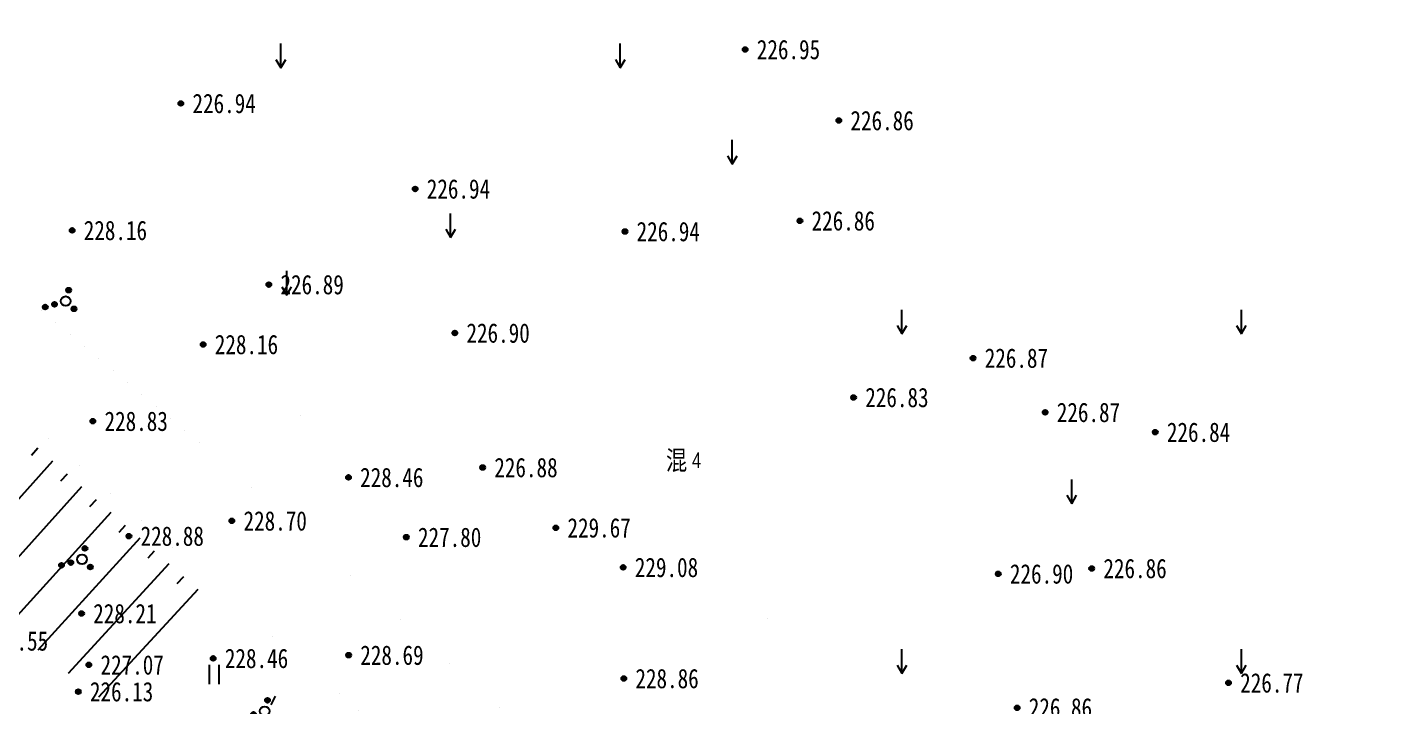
# Model space of a CAD drawing. Header units: millimetres. Extents: x -725 to 2274960, y -506 to 2980382.
# Drawn here: x 560500.7 to 560571.5, y 2885548.9 to 2885583.8 of the extents above; entities that cross this region are included whole.
import ezdxf
from ezdxf.enums import TextEntityAlignment as Align

# ---------------------------------------------------------------- set-up
doc = ezdxf.new("R2010")
doc.units = ezdxf.units.MM
doc.header["$LTSCALE"] = 1000
doc.linetypes.add('X3', pattern=[5, 4, -1])
doc.linetypes.add('X4', pattern=[1.6, 0, -1.6])
for name, color, linetype in [('assist', 8, 'Continuous'), ('DLSS', 8, 'Continuous'), ('DMTZ', 8, 'Continuous'), ('GCD', 8, 'Continuous'), ('JMD', 8, 'Continuous'), ('YHJ_剖面_梁板', 4, 'Continuous'), ('ZBTZ', 8, 'Continuous')]:
    doc.layers.add(name, color=color, linetype=linetype)
doc.styles.add('等线体', font='simhei.ttf')
doc.styles.add('细等线体', font='', dxfattribs={"width": 0.8})
doc.styles.get('细等线体').set_extended_font_data('FZXiDengXian-Z06S')
doc.linetypes.add('10421', pattern='A,2,[150,AAA.SHX,S=0.5,R=0,X=0,Y=0.5],1e-11', length=2)
doc.linetypes.add('1161', pattern='A,0,[149,AAA.SHX,S=0.15,R=0,X=0,Y=0],-1.6', length=1.6)

# ---------------------------------------------------------------- blocks, each defined once
blk = doc.blocks.new('gc120')
for p, q in [((0, 0), (0, 2.5)), ((-0.5, 0.87), (0, 0)), ((0, 0), (0.5, 0.87))]:
    blk.add_line(p, q)
blk = doc.blocks.new('*U36')
at = {"linetype": 'Continuous'}
for points in [[(-0.25, 2.2), (-0.24, 2.12), (-0.24, 2.28)], [(-0.24, 2.28), (-0.2, 2.05), (-0.2, 2.35)], [(-0.2, 2.05), (-0.24, 2.28), (-0.24, 2.12)], [(-0.2, 2.35), (-0.15, 2), (-0.15, 2.4)], [(-0.15, 2), (-0.2, 2.35), (-0.2, 2.05)], [(-0.15, 2.4), (-0.08, 1.96), (-0.08, 2.44)], [(-0.08, 1.96), (-0.15, 2.4), (-0.15, 2)], [(-0.08, 2.44), (0, 1.95), (0, 2.45)], [(0, 1.95), (-0.08, 2.44), (-0.08, 1.96)], [(0, 2.45), (0.08, 1.96), (0.08, 2.44)], [(0.08, 1.96), (0, 2.45), (0, 1.95)], [(0.08, 2.44), (0.15, 2), (0.15, 2.4)], [(0.15, 2), (0.08, 2.44), (0.08, 1.96)], [(0.15, 2.4), (0.2, 2.05), (0.2, 2.35)], [(0.2, 2.05), (0.15, 2.4), (0.15, 2)], [(0.2, 2.35), (0.24, 2.12), (0.24, 2.28)], [(0.24, 2.12), (0.2, 2.35), (0.2, 2.05)], [(0.25, 2.2), (0.24, 2.28), (0.24, 2.12)]]:
    blk.add_solid(points, dxfattribs=at)
blk = doc.blocks.new('*U35')
at = {"linetype": 'Continuous'}
for points in [[(-0.15, 1.4), (-0.08, 0.96), (-0.08, 1.44)], [(-0.08, 1.44), (0, 0.95), (0, 1.45)], [(0, 0.95), (-0.08, 1.44), (-0.08, 0.96)], [(0, 1.45), (0.08, 0.96), (0.08, 1.44)], [(0.08, 0.96), (0, 1.45), (0, 0.95)], [(0.08, 1.44), (0.15, 1), (0.15, 1.4)], [(0.15, 1), (0.08, 1.44), (0.08, 0.96)], [(-0.25, 1.2), (-0.24, 1.12), (-0.24, 1.28)], [(-0.24, 1.28), (-0.2, 1.05), (-0.2, 1.35)], [(-0.2, 1.05), (-0.24, 1.28), (-0.24, 1.12)], [(-0.2, 1.35), (-0.15, 1), (-0.15, 1.4)], [(-0.15, 1), (-0.2, 1.35), (-0.2, 1.05)], [(-0.08, 0.96), (-0.15, 1.4), (-0.15, 1)], [(0.15, 1.4), (0.2, 1.05), (0.2, 1.35)], [(0.2, 1.05), (0.15, 1.4), (0.15, 1)], [(0.2, 1.35), (0.24, 1.12), (0.24, 1.28)], [(0.24, 1.12), (0.2, 1.35), (0.2, 1.05)], [(0.25, 1.2), (0.24, 1.28), (0.24, 1.12)]]:
    blk.add_solid(points, dxfattribs=at)
blk = doc.blocks.new('*U34')
at = {"linetype": 'Continuous'}
for points in [[(-1.25, -0.6), (-1.24, -0.68), (-1.24, -0.52)], [(-1.24, -0.52), (-1.2, -0.75), (-1.2, -0.45)], [(-1.2, -0.75), (-1.24, -0.52), (-1.24, -0.68)], [(-1.2, -0.45), (-1.15, -0.8), (-1.15, -0.4)], [(-1.15, -0.8), (-1.2, -0.45), (-1.2, -0.75)], [(-1.15, -0.4), (-1.08, -0.84), (-1.08, -0.36)], [(-1.08, -0.84), (-1.15, -0.4), (-1.15, -0.8)], [(-1.08, -0.36), (-1, -0.85), (-1, -0.35)], [(-1, -0.85), (-1.08, -0.36), (-1.08, -0.84)], [(-1, -0.35), (-0.92, -0.84), (-0.92, -0.36)], [(-0.92, -0.84), (-1, -0.35), (-1, -0.85)], [(-0.92, -0.36), (-0.85, -0.8), (-0.85, -0.4)], [(-0.85, -0.8), (-0.92, -0.36), (-0.92, -0.84)], [(-0.85, -0.4), (-0.8, -0.75), (-0.8, -0.45)], [(-0.8, -0.75), (-0.85, -0.4), (-0.85, -0.8)], [(-0.8, -0.45), (-0.76, -0.68), (-0.76, -0.52)], [(-0.76, -0.68), (-0.8, -0.45), (-0.8, -0.75)], [(-0.75, -0.6), (-0.76, -0.52), (-0.76, -0.68)]]:
    blk.add_solid(points, dxfattribs=at)
blk = doc.blocks.new('*U33')
at = {"linetype": 'Continuous'}
for points in [[(0.75, -0.6), (0.76, -0.68), (0.76, -0.52)], [(0.76, -0.52), (0.8, -0.75), (0.8, -0.45)], [(0.8, -0.75), (0.76, -0.52), (0.76, -0.68)], [(0.8, -0.45), (0.85, -0.8), (0.85, -0.4)], [(0.85, -0.8), (0.8, -0.45), (0.8, -0.75)], [(0.85, -0.4), (0.92, -0.84), (0.92, -0.36)], [(0.92, -0.84), (0.85, -0.4), (0.85, -0.8)], [(0.92, -0.36), (1, -0.85), (1, -0.35)], [(1, -0.85), (0.92, -0.36), (0.92, -0.84)], [(1, -0.35), (1.08, -0.84), (1.08, -0.36)], [(1.08, -0.84), (1, -0.35), (1, -0.85)], [(1.08, -0.36), (1.15, -0.8), (1.15, -0.4)], [(1.15, -0.8), (1.08, -0.36), (1.08, -0.84)], [(1.15, -0.4), (1.2, -0.75), (1.2, -0.45)], [(1.2, -0.75), (1.15, -0.4), (1.15, -0.8)], [(1.2, -0.45), (1.24, -0.68), (1.24, -0.52)], [(1.24, -0.68), (1.2, -0.45), (1.2, -0.75)], [(1.25, -0.6), (1.24, -0.52), (1.24, -0.68)]]:
    blk.add_solid(points, dxfattribs=at)
blk = doc.blocks.new('gc160')
for centre, radius in [((0, 2.2), 0.25), ((0, 1.2), 0.25), ((0, 0), 0.5), ((-1, -0.6), 0.25), ((1, -0.6), 0.25)]:
    blk.add_circle(centre, radius)
at = {"linetype": 'Continuous'}
for name in ['*U36', '*U35', '*U34', '*U33']:
    blk.add_blockref(name, (0, 0), dxfattribs=at)
blk = doc.blocks.new('gc121')
for p, q in [((-0.5, 0), (-0.5, 2)), ((0.5, 0), (0.5, 2))]:
    blk.add_line(p, q)
blk = doc.blocks.new('gc200')
h = blk.add_hatch(color=256)
edge = h.paths.add_edge_path()
edge.add_arc((0, 0), 0.25, 0, 360)
blk.add_circle((0, 0), 0.25)

msp = doc.modelspace()

# ---------------------------------------------------------------- linework, layer by layer
at = {"layer": 'assist', "linetype": 'Continuous', "const_width": 0.00000222, "flags": 128}
for points in [[(560422.729, 2885618.7947), (560436.8254, 2885609.6889), (560458.8227, 2885595.594), (560477.608, 2885581.7345), (560486.6463, 2885574.9887), (560501.4833, 2885561.9574), (560509.7471, 2885554.6603), (560504.4053, 2885549.308), (560498.293, 2885554.0558), (560480.9079, 2885571.1457), (560459.6912, 2885584.8182), (560437.6658, 2885597.8396), (560419.2278, 2885613.3274)], [(560422.729, 2885618.7947), (560436.8254, 2885609.6889), (560458.8227, 2885595.594), (560477.608, 2885581.7345), (560486.6463, 2885574.9887), (560501.4833, 2885561.9574), (560509.7471, 2885554.6603), (560504.4053, 2885549.308), (560498.293, 2885554.0558), (560480.9079, 2885571.1457), (560459.6912, 2885584.8182), (560437.6658, 2885597.8396), (560419.2278, 2885613.3274)], [(560512.7141, 2885549.993), (560534.0751, 2885533.181), (560553.0125, 2885519.2965), (560560.5104, 2885514.4734), (560554.7196, 2885509.0282), (560546.7458, 2885516.4004), (560540.3948, 2885521.9596), (560533.5799, 2885527.0446), (560524.8251, 2885534.1076), (560516.5108, 2885540.654), (560510.8433, 2885546.1469)], [(560512.7141, 2885549.993), (560534.0751, 2885533.181), (560553.0125, 2885519.2965), (560560.5104, 2885514.4734), (560554.7196, 2885509.0282), (560546.7458, 2885516.4004), (560540.3948, 2885521.9596), (560533.5799, 2885527.0446), (560524.8251, 2885534.1076), (560516.5108, 2885540.654), (560510.8433, 2885546.1469)]]:
    msp.add_lwpolyline(points, close=True, dxfattribs=at)
at = {"layer": 'DLSS', "linetype": 'X3', "const_width": 0.0001, "flags": 128}
for points, elevation in [([(560602.7051, 2885498.5574), (560587.9401, 2885503.5184), (560577.2169, 2885507.2568), (560567.1558, 2885512.0239), (560553.8781, 2885519.2211), (560538.0305, 2885531.2246), (560524.6792, 2885542.6793), (560513.0957, 2885552.6893), (560495.4796, 2885568.2188), (560484.0251, 2885577.9468), (560458.6705, 2885596.5553), (560431.8988, 2885614.212), (560412.7416, 2885627.4434), (560396.9685, 2885635.5986), (560390.6671, 2885639.1491)], 222.1495), ([(560412.158, 2885633.289), (560418.9093, 2885629.2711), (560425.987, 2885624.5234), (560438.1994, 2885616.0126), (560446.8462, 2885610.0254), (560461.2674, 2885600.435), (560468.4164, 2885595.6736), (560482.6738, 2885585.0549), (560495.5396, 2885574.2139), (560510.3611, 2885561.808), (560525.307, 2885548.57), (560534.2104, 2885540.6416), (560541.3275, 2885534.5549), (560549.242, 2885528.2381), (560556.1877, 2885523.4429), (560565.2041, 2885518.4674), (560574.7122, 2885513.6644), (560583.2466, 2885510.3415), (560592.3922, 2885506.7754), (560600.8898, 2885504.2336), (560604.4755, 2885502.9819)], 222.9981)]:
    msp.add_lwpolyline(points, dxfattribs=dict(at, elevation=elevation))
at = {"layer": 'DLSS', "color": 4, "const_width": 0.0001, "flags": 128}
for points, elevation in [([(560602.7051, 2885498.5574), (560587.9401, 2885503.5184), (560577.2169, 2885507.2568), (560567.1558, 2885512.0239), (560553.8781, 2885519.2211), (560538.0305, 2885531.2246), (560524.6792, 2885542.6793), (560513.0957, 2885552.6893), (560495.4796, 2885568.2188), (560484.0251, 2885577.9468), (560458.6705, 2885596.5553), (560431.8988, 2885614.212), (560412.7416, 2885627.4434), (560396.9685, 2885635.5986), (560390.6671, 2885639.1491)], 222.1495), ([(560412.158, 2885633.289), (560418.9093, 2885629.2711), (560425.987, 2885624.5234), (560438.1994, 2885616.0126), (560446.8462, 2885610.0254), (560461.2674, 2885600.435), (560468.4164, 2885595.6736), (560482.6738, 2885585.0549), (560495.5396, 2885574.2139), (560510.3611, 2885561.808), (560525.307, 2885548.57), (560534.2104, 2885540.6416), (560541.3275, 2885534.5549), (560549.242, 2885528.2381), (560556.1877, 2885523.4429), (560565.2041, 2885518.4674), (560574.7122, 2885513.6644), (560583.2466, 2885510.3415), (560592.3922, 2885506.7754), (560600.8898, 2885504.2336), (560604.4755, 2885502.9819)], 222.9981)]:
    msp.add_lwpolyline(points, dxfattribs=dict(at, elevation=elevation))
at = {"layer": 'DMTZ', "linetype": 'Continuous'}
for p, q in [((560501.275, 2885562.1404, 222.9543), (560500.9418, 2885561.7676, 222.9543)), ((560501.275, 2885562.1404, 222.9543), (560500.9418, 2885561.7676, 222.9543)), ((560502.0251, 2885561.4791, 222.9543), (560496.7411, 2885555.5814, 222.9543)), ((560502.0251, 2885561.4791, 222.9543), (560496.7411, 2885555.5814, 222.9543)), ((560502.7747, 2885560.8171, 222.9543), (560502.4405, 2885560.4452, 222.9543)), ((560502.7747, 2885560.8171, 222.9543), (560502.4405, 2885560.4452, 222.9543)), ((560503.5242, 2885560.1552, 222.9543), (560498.1544, 2885554.1921, 222.9543)), ((560503.5242, 2885560.1552, 222.9543), (560498.1544, 2885554.1921, 222.9543)), ((560504.2738, 2885559.4933, 222.9543), (560503.9387, 2885559.1223, 222.9543)), ((560504.2738, 2885559.4933, 222.9543), (560503.9387, 2885559.1223, 222.9543)), ((560505.0234, 2885558.8314, 222.9543), (560499.7046, 2885552.9593, 222.9543)), ((560505.0234, 2885558.8314, 222.9543), (560499.7046, 2885552.9593, 222.9543)), ((560505.773, 2885558.1695, 222.9543), (560505.4368, 2885557.7994, 222.9543)), ((560505.773, 2885558.1695, 222.9543), (560505.4368, 2885557.7994, 222.9543)), ((560506.5226, 2885557.5076, 222.9543), (560501.2698, 2885551.7436, 222.9543)), ((560506.5226, 2885557.5076, 222.9543), (560501.2698, 2885551.7436, 222.9543)), ((560507.2722, 2885556.8457, 222.9543), (560506.9348, 2885556.4767, 222.9543)), ((560507.2722, 2885556.8457, 222.9543), (560506.9348, 2885556.4767, 222.9543)), ((560508.0218, 2885556.1838, 222.9543), (560502.8349, 2885550.5278, 222.9543)), ((560508.0218, 2885556.1838, 222.9543), (560502.8349, 2885550.5278, 222.9543)), ((560508.7713, 2885555.5219, 222.9543), (560508.4328, 2885555.1539, 222.9543)), ((560508.7713, 2885555.5219, 222.9543), (560508.4328, 2885555.1539, 222.9543)), ((560509.5209, 2885554.86, 222.9543), (560504.4, 2885549.3121, 222.9543)), ((560509.5209, 2885554.86, 222.9543), (560504.4, 2885549.3121, 222.9543)), ((560513.4999, 2885549.3745, 222.2684), (560513.2753, 2885548.9279, 222.2684)), ((560513.4999, 2885549.3745, 222.2684), (560513.2753, 2885548.9279, 222.2684))]:
    msp.add_line(p, q, dxfattribs=at)
at = {"layer": 'DMTZ', "linetype": 'Continuous', "const_width": 0.00000222}
for points, elevation in [([(560422.729, 2885618.7947), (560436.8254, 2885609.6889), (560458.8227, 2885595.594), (560477.608, 2885581.7345), (560486.6463, 2885574.9887), (560501.4833, 2885561.9574), (560509.7471, 2885554.6603)], 222.9543), ([(560422.729, 2885618.7947), (560436.8254, 2885609.6889), (560458.8227, 2885595.594), (560477.608, 2885581.7345), (560486.6463, 2885574.9887), (560501.4833, 2885561.9574), (560509.7471, 2885554.6603)], 222.9543), ([(560512.7141, 2885549.993), (560534.0751, 2885533.181), (560553.0125, 2885519.2965), (560560.5104, 2885514.4734)], 222.2684), ([(560512.7141, 2885549.993), (560534.0751, 2885533.181), (560553.0125, 2885519.2965), (560560.5104, 2885514.4734)], 222.2684)]:
    msp.add_lwpolyline(points, dxfattribs=dict(at, elevation=elevation))
at = {"layer": 'DMTZ', "linetype": 'X4', "const_width": 0.00000222, "elevation": 222.9543}
msp.add_lwpolyline([(560419.2278, 2885613.3274), (560437.6658, 2885597.8396), (560459.6912, 2885584.8182), (560480.9079, 2885571.1457), (560498.293, 2885554.0558), (560504.4053, 2885549.308)], dxfattribs=at)
at = {"layer": 'DMTZ', "linetype": '10421', "elevation": 221.9255, "flags": 128}
msp.add_lwpolyline([(560501.5325, 2885574.7773, 0.00000222, 0.00000222, 0), (560503.744, 2885573.3464, 0.00000222, 0.00000222, 0), (560510.5585, 2885567.3658, 0.00000222, 0.00000222, 0), (560519.0953, 2885560.3314, 0.00000222, 0.00000222, 0)], format="xyseb", dxfattribs=at)
msp.add_lwpolyline([(560501.5325, 2885574.7773, 0.00000222, 0.00000222, 0), (560503.744, 2885573.3464, 0.00000222, 0.00000222, 0), (560510.5585, 2885567.3658, 0.00000222, 0.00000222, 0), (560519.0953, 2885560.3314, 0.00000222, 0.00000222, 0)], format="xyseb", dxfattribs=at)
at = {"layer": 'JMD', "linetype": 'Continuous', "const_width": 0.00000223, "elevation": 234.4951, "flags": 128}
msp.add_lwpolyline([(560544.002, 2885560.7856), (560538.8595, 2885553.3592), (560525.7584, 2885562.2344), (560530.8245, 2885569.7126)], close=True, dxfattribs=at)
msp.add_lwpolyline([(560544.002, 2885560.7856), (560538.8595, 2885553.3592), (560525.7584, 2885562.2344), (560530.8245, 2885569.7126)], close=True, dxfattribs=at)
at = {"layer": 'YHJ_剖面_梁板'}
msp.add_circle((589254.9496, 2837256.879), 143124.932, dxfattribs=at)
at = {"layer": 'ZBTZ', "linetype": '1161', "elevation": 226.2221, "flags": 128}
msp.add_lwpolyline([(560574.1609, 2885522.3256, 0.00000223, 0.00000223, 0), (560584.5865, 2885538.0371, 0.00000222, 0.00000222, 0), (560559.9007, 2885554.8719, 0.00000222, 0.00000222, 0), (560568.7394, 2885570.6672, 0.00000222, 0.00000222, 0), (560563.5464, 2885572.2264, 0.00000222, 0.00000222, 0), (560559.2698, 2885572.1513, 0.00000222, 0.00000222, 0), (560556.7223, 2885570.4754, 0.00000222, 0.00000222, 0), (560553.8574, 2885570.6162, 0.00000222, 0.00000222, 0), (560546.1164, 2885577.208, 0.00000222, 0.00000222, 0), (560540.1629, 2885583.6619, 0.00000222, 0.00000222, 0), (560533.3159, 2885571.9124, 0.00000222, 0.00000222, 0), (560546.1356, 2885561.733, 0.00000222, 0.00000222, 0), (560537.7737, 2885548.4807, 0.00000222, 0.00000222, 0), (560545.5816, 2885538.8237, 0.00000222, 0.00000222, 0), (560555.6923, 2885531.452, 0.00000222, 0.00000222, 0), (560566.2805, 2885522.9236, 0.00000222, 0.00000222, 0), (560572.3336, 2885520.0936, 0.00000223, 0.00000223, 0), (560574.1609, 2885522.3256, 0.00000223, 0.00000223, 0)], format="xyseb", dxfattribs=at)
msp.add_lwpolyline([(560574.1609, 2885522.3256, 0.00000223, 0.00000223, 0), (560584.5865, 2885538.0371, 0.00000222, 0.00000222, 0), (560559.9007, 2885554.8719, 0.00000222, 0.00000222, 0), (560568.7394, 2885570.6672, 0.00000222, 0.00000222, 0), (560563.5464, 2885572.2264, 0.00000222, 0.00000222, 0), (560559.2698, 2885572.1513, 0.00000222, 0.00000222, 0), (560556.7223, 2885570.4754, 0.00000222, 0.00000222, 0), (560553.8574, 2885570.6162, 0.00000222, 0.00000222, 0), (560546.1164, 2885577.208, 0.00000222, 0.00000222, 0), (560540.1629, 2885583.6619, 0.00000222, 0.00000222, 0), (560533.3159, 2885571.9124, 0.00000222, 0.00000222, 0), (560546.1356, 2885561.733, 0.00000222, 0.00000222, 0), (560537.7737, 2885548.4807, 0.00000222, 0.00000222, 0), (560545.5816, 2885538.8237, 0.00000222, 0.00000222, 0), (560555.6923, 2885531.452, 0.00000222, 0.00000222, 0), (560566.2805, 2885522.9236, 0.00000222, 0.00000222, 0), (560572.3336, 2885520.0936, 0.00000223, 0.00000223, 0), (560574.1609, 2885522.3256, 0.00000223, 0.00000223, 0)], format="xyseb", dxfattribs=at)

# ---------------------------------------------------------------- block references
at = {"layer": 'GCD', "linetype": 'Continuous'}
ref = msp.add_blockref('gc200', (560537.733, 2885582.696, 226.945), dxfattribs=dict(at, xscale=0.5, yscale=0.5, zscale=0.5))
ref.add_attrib('height', '226.95', dxfattribs={"linetype": 'Continuous', "height": 1, "style": '等线体', "width": 0.8}).set_placement((560538.333, 2885582.696, 226.945), align=Align.MIDDLE_LEFT)
ref = msp.add_blockref('gc200', (560537.733, 2885582.696, 226.945), dxfattribs=dict(at, xscale=0.5, yscale=0.5, zscale=0.5))
ref.add_attrib('height', '226.95', dxfattribs={"linetype": 'Continuous', "height": 1, "style": '等线体', "width": 0.8}).set_placement((560538.333, 2885582.696, 226.945), align=Align.MIDDLE_LEFT)
ref = msp.add_blockref('gc200', (560508.64, 2885579.917, 226.939), dxfattribs=dict(at, xscale=0.5, yscale=0.5, zscale=0.5))
ref.add_attrib('height', '226.94', dxfattribs={"linetype": 'Continuous', "height": 1, "style": '等线体', "width": 0.8}).set_placement((560509.24, 2885579.917, 226.939), align=Align.MIDDLE_LEFT)
ref = msp.add_blockref('gc200', (560508.64, 2885579.917, 226.939), dxfattribs=dict(at, xscale=0.5, yscale=0.5, zscale=0.5))
ref.add_attrib('height', '226.94', dxfattribs={"linetype": 'Continuous', "height": 1, "style": '等线体', "width": 0.8}).set_placement((560509.24, 2885579.917, 226.939), align=Align.MIDDLE_LEFT)
ref = msp.add_blockref('gc200', (560542.56, 2885579.034, 226.861), dxfattribs=dict(at, xscale=0.5, yscale=0.5, zscale=0.5))
ref.add_attrib('height', '226.86', dxfattribs={"linetype": 'Continuous', "height": 1, "style": '等线体', "width": 0.8}).set_placement((560543.16, 2885579.034, 226.861), align=Align.MIDDLE_LEFT)
ref = msp.add_blockref('gc200', (560542.56, 2885579.034, 226.861), dxfattribs=dict(at, xscale=0.5, yscale=0.5, zscale=0.5))
ref.add_attrib('height', '226.86', dxfattribs={"linetype": 'Continuous', "height": 1, "style": '等线体', "width": 0.8}).set_placement((560543.16, 2885579.034, 226.861), align=Align.MIDDLE_LEFT)
ref = msp.add_blockref('gc200', (560520.718, 2885575.511, 226.936), dxfattribs=dict(at, xscale=0.5, yscale=0.5, zscale=0.5))
ref.add_attrib('height', '226.94', dxfattribs={"linetype": 'Continuous', "height": 1, "style": '等线体', "width": 0.8}).set_placement((560521.318, 2885575.511, 226.936), align=Align.MIDDLE_LEFT)
ref = msp.add_blockref('gc200', (560520.718, 2885575.511, 226.936), dxfattribs=dict(at, xscale=0.5, yscale=0.5, zscale=0.5))
ref.add_attrib('height', '226.94', dxfattribs={"linetype": 'Continuous', "height": 1, "style": '等线体', "width": 0.8}).set_placement((560521.318, 2885575.511, 226.936), align=Align.MIDDLE_LEFT)
ref = msp.add_blockref('gc200', (560540.556, 2885573.867, 226.856), dxfattribs=dict(at, xscale=0.5, yscale=0.5, zscale=0.5))
ref.add_attrib('height', '226.86', dxfattribs={"linetype": 'Continuous', "height": 1, "style": '等线体', "width": 0.8}).set_placement((560541.156, 2885573.867, 226.856), align=Align.MIDDLE_LEFT)
ref = msp.add_blockref('gc200', (560540.556, 2885573.867, 226.856), dxfattribs=dict(at, xscale=0.5, yscale=0.5, zscale=0.5))
ref.add_attrib('height', '226.86', dxfattribs={"linetype": 'Continuous', "height": 1, "style": '等线体', "width": 0.8}).set_placement((560541.156, 2885573.867, 226.856), align=Align.MIDDLE_LEFT)
ref = msp.add_blockref('gc200', (560503.034, 2885573.372, 228.161), dxfattribs=dict(at, xscale=0.5, yscale=0.5, zscale=0.5))
ref.add_attrib('height', '228.16', dxfattribs={"linetype": 'Continuous', "height": 1, "style": '等线体', "width": 0.8}).set_placement((560503.634, 2885573.372, 228.161), align=Align.MIDDLE_LEFT)
ref = msp.add_blockref('gc200', (560503.034, 2885573.372, 228.161), dxfattribs=dict(at, xscale=0.5, yscale=0.5, zscale=0.5))
ref.add_attrib('height', '228.16', dxfattribs={"linetype": 'Continuous', "height": 1, "style": '等线体', "width": 0.8}).set_placement((560503.634, 2885573.372, 228.161), align=Align.MIDDLE_LEFT)
ref = msp.add_blockref('gc200', (560531.535, 2885573.315, 226.936), dxfattribs=dict(at, xscale=0.5, yscale=0.5, zscale=0.5))
ref.add_attrib('height', '226.94', dxfattribs={"linetype": 'Continuous', "height": 1, "style": '等线体', "width": 0.8}).set_placement((560532.135, 2885573.315, 226.936), align=Align.MIDDLE_LEFT)
ref = msp.add_blockref('gc200', (560531.535, 2885573.315, 226.936), dxfattribs=dict(at, xscale=0.5, yscale=0.5, zscale=0.5))
ref.add_attrib('height', '226.94', dxfattribs={"linetype": 'Continuous', "height": 1, "style": '等线体', "width": 0.8}).set_placement((560532.135, 2885573.315, 226.936), align=Align.MIDDLE_LEFT)
ref = msp.add_blockref('gc200', (560513.177, 2885570.58, 226.887), dxfattribs=dict(at, xscale=0.5, yscale=0.5, zscale=0.5))
ref.add_attrib('height', '226.89', dxfattribs={"linetype": 'Continuous', "height": 1, "style": '等线体', "width": 0.8}).set_placement((560513.777, 2885570.58, 226.887), align=Align.MIDDLE_LEFT)
ref = msp.add_blockref('gc200', (560513.177, 2885570.58, 226.887), dxfattribs=dict(at, xscale=0.5, yscale=0.5, zscale=0.5))
ref.add_attrib('height', '226.89', dxfattribs={"linetype": 'Continuous', "height": 1, "style": '等线体', "width": 0.8}).set_placement((560513.777, 2885570.58, 226.887), align=Align.MIDDLE_LEFT)
ref = msp.add_blockref('gc200', (560522.764, 2885568.083, 226.901), dxfattribs=dict(at, xscale=0.5, yscale=0.5, zscale=0.5))
ref.add_attrib('height', '226.90', dxfattribs={"linetype": 'Continuous', "height": 1, "style": '等线体', "width": 0.8}).set_placement((560523.364, 2885568.083, 226.901), align=Align.MIDDLE_LEFT)
ref = msp.add_blockref('gc200', (560522.764, 2885568.083, 226.901), dxfattribs=dict(at, xscale=0.5, yscale=0.5, zscale=0.5))
ref.add_attrib('height', '226.90', dxfattribs={"linetype": 'Continuous', "height": 1, "style": '等线体', "width": 0.8}).set_placement((560523.364, 2885568.083, 226.901), align=Align.MIDDLE_LEFT)
ref = msp.add_blockref('gc200', (560509.791, 2885567.493, 228.159), dxfattribs=dict(at, xscale=0.5, yscale=0.5, zscale=0.5))
ref.add_attrib('height', '228.16', dxfattribs={"linetype": 'Continuous', "height": 1, "style": '等线体', "width": 0.8}).set_placement((560510.391, 2885567.493, 228.159), align=Align.MIDDLE_LEFT)
ref = msp.add_blockref('gc200', (560509.791, 2885567.493, 228.159), dxfattribs=dict(at, xscale=0.5, yscale=0.5, zscale=0.5))
ref.add_attrib('height', '228.16', dxfattribs={"linetype": 'Continuous', "height": 1, "style": '等线体', "width": 0.8}).set_placement((560510.391, 2885567.493, 228.159), align=Align.MIDDLE_LEFT)
ref = msp.add_blockref('gc200', (560549.482, 2885566.79, 226.869), dxfattribs=dict(at, xscale=0.5, yscale=0.5, zscale=0.5))
ref.add_attrib('height', '226.87', dxfattribs={"linetype": 'Continuous', "height": 1, "style": '等线体', "width": 0.8}).set_placement((560550.082, 2885566.79, 226.869), align=Align.MIDDLE_LEFT)
ref = msp.add_blockref('gc200', (560549.482, 2885566.79, 226.869), dxfattribs=dict(at, xscale=0.5, yscale=0.5, zscale=0.5))
ref.add_attrib('height', '226.87', dxfattribs={"linetype": 'Continuous', "height": 1, "style": '等线体', "width": 0.8}).set_placement((560550.082, 2885566.79, 226.869), align=Align.MIDDLE_LEFT)
ref = msp.add_blockref('gc200', (560543.323, 2885564.762, 226.833), dxfattribs=dict(at, xscale=0.5, yscale=0.5, zscale=0.5))
ref.add_attrib('height', '226.83', dxfattribs={"linetype": 'Continuous', "height": 1, "style": '等线体', "width": 0.8}).set_placement((560543.923, 2885564.762, 226.833), align=Align.MIDDLE_LEFT)
ref = msp.add_blockref('gc200', (560543.323, 2885564.762, 226.833), dxfattribs=dict(at, xscale=0.5, yscale=0.5, zscale=0.5))
ref.add_attrib('height', '226.83', dxfattribs={"linetype": 'Continuous', "height": 1, "style": '等线体', "width": 0.8}).set_placement((560543.923, 2885564.762, 226.833), align=Align.MIDDLE_LEFT)
ref = msp.add_blockref('gc200', (560553.198, 2885563.994, 226.87), dxfattribs=dict(at, xscale=0.5, yscale=0.5, zscale=0.5))
ref.add_attrib('height', '226.87', dxfattribs={"linetype": 'Continuous', "height": 1, "style": '等线体', "width": 0.8}).set_placement((560553.798, 2885563.994, 226.87), align=Align.MIDDLE_LEFT)
ref = msp.add_blockref('gc200', (560553.198, 2885563.994, 226.87), dxfattribs=dict(at, xscale=0.5, yscale=0.5, zscale=0.5))
ref.add_attrib('height', '226.87', dxfattribs={"linetype": 'Continuous', "height": 1, "style": '等线体', "width": 0.8}).set_placement((560553.798, 2885563.994, 226.87), align=Align.MIDDLE_LEFT)
ref = msp.add_blockref('gc200', (560504.106, 2885563.537, 228.834), dxfattribs=dict(at, xscale=0.5, yscale=0.5, zscale=0.5))
ref.add_attrib('height', '228.83', dxfattribs={"linetype": 'Continuous', "height": 1, "style": '等线体', "width": 0.8}).set_placement((560504.706, 2885563.537, 228.834), align=Align.MIDDLE_LEFT)
ref = msp.add_blockref('gc200', (560504.106, 2885563.537, 228.834), dxfattribs=dict(at, xscale=0.5, yscale=0.5, zscale=0.5))
ref.add_attrib('height', '228.83', dxfattribs={"linetype": 'Continuous', "height": 1, "style": '等线体', "width": 0.8}).set_placement((560504.706, 2885563.537, 228.834), align=Align.MIDDLE_LEFT)
ref = msp.add_blockref('gc200', (560558.874, 2885562.972, 226.844), dxfattribs=dict(at, xscale=0.5, yscale=0.5, zscale=0.5))
ref.add_attrib('height', '226.84', dxfattribs={"linetype": 'Continuous', "height": 1, "style": '等线体', "width": 0.8}).set_placement((560559.474, 2885562.972, 226.844), align=Align.MIDDLE_LEFT)
ref = msp.add_blockref('gc200', (560558.874, 2885562.972, 226.844), dxfattribs=dict(at, xscale=0.5, yscale=0.5, zscale=0.5))
ref.add_attrib('height', '226.84', dxfattribs={"linetype": 'Continuous', "height": 1, "style": '等线体', "width": 0.8}).set_placement((560559.474, 2885562.972, 226.844), align=Align.MIDDLE_LEFT)
ref = msp.add_blockref('gc200', (560524.2, 2885561.151, 226.882), dxfattribs=dict(at, xscale=0.5, yscale=0.5, zscale=0.5))
ref.add_attrib('height', '226.88', dxfattribs={"linetype": 'Continuous', "height": 1, "style": '等线体', "width": 0.8}).set_placement((560524.8, 2885561.151, 226.882), align=Align.MIDDLE_LEFT)
ref = msp.add_blockref('gc200', (560524.2, 2885561.151, 226.882), dxfattribs=dict(at, xscale=0.5, yscale=0.5, zscale=0.5))
ref.add_attrib('height', '226.88', dxfattribs={"linetype": 'Continuous', "height": 1, "style": '等线体', "width": 0.8}).set_placement((560524.8, 2885561.151, 226.882), align=Align.MIDDLE_LEFT)
ref = msp.add_blockref('gc200', (560517.282, 2885560.641, 228.456), dxfattribs=dict(at, xscale=0.5, yscale=0.5, zscale=0.5))
ref.add_attrib('height', '228.46', dxfattribs={"linetype": 'Continuous', "height": 1, "style": '等线体', "width": 0.8}).set_placement((560517.882, 2885560.641, 228.456), align=Align.MIDDLE_LEFT)
ref = msp.add_blockref('gc200', (560517.282, 2885560.641, 228.456), dxfattribs=dict(at, xscale=0.5, yscale=0.5, zscale=0.5))
ref.add_attrib('height', '228.46', dxfattribs={"linetype": 'Continuous', "height": 1, "style": '等线体', "width": 0.8}).set_placement((560517.882, 2885560.641, 228.456), align=Align.MIDDLE_LEFT)
ref = msp.add_blockref('gc200', (560511.272, 2885558.4, 228.704), dxfattribs=dict(at, xscale=0.5, yscale=0.5, zscale=0.5))
ref.add_attrib('height', '228.70', dxfattribs={"linetype": 'Continuous', "height": 1, "style": '等线体', "width": 0.8}).set_placement((560511.872, 2885558.4, 228.704), align=Align.MIDDLE_LEFT)
ref = msp.add_blockref('gc200', (560511.272, 2885558.4, 228.704), dxfattribs=dict(at, xscale=0.5, yscale=0.5, zscale=0.5))
ref.add_attrib('height', '228.70', dxfattribs={"linetype": 'Continuous', "height": 1, "style": '等线体', "width": 0.8}).set_placement((560511.872, 2885558.4, 228.704), align=Align.MIDDLE_LEFT)
ref = msp.add_blockref('gc200', (560527.971, 2885558.043, 229.67), dxfattribs=dict(at, xscale=0.5, yscale=0.5, zscale=0.5))
ref.add_attrib('height', '229.67', dxfattribs={"linetype": 'Continuous', "height": 1, "style": '等线体', "width": 0.8}).set_placement((560528.571, 2885558.043, 229.67), align=Align.MIDDLE_LEFT)
ref = msp.add_blockref('gc200', (560527.971, 2885558.043, 229.67), dxfattribs=dict(at, xscale=0.5, yscale=0.5, zscale=0.5))
ref.add_attrib('height', '229.67', dxfattribs={"linetype": 'Continuous', "height": 1, "style": '等线体', "width": 0.8}).set_placement((560528.571, 2885558.043, 229.67), align=Align.MIDDLE_LEFT)
ref = msp.add_blockref('gc200', (560505.964, 2885557.616, 228.875), dxfattribs=dict(at, xscale=0.5, yscale=0.5, zscale=0.5))
ref.add_attrib('height', '228.88', dxfattribs={"linetype": 'Continuous', "height": 1, "style": '等线体', "width": 0.8}).set_placement((560506.564, 2885557.616, 228.875), align=Align.MIDDLE_LEFT)
ref = msp.add_blockref('gc200', (560505.964, 2885557.616, 228.875), dxfattribs=dict(at, xscale=0.5, yscale=0.5, zscale=0.5))
ref.add_attrib('height', '228.88', dxfattribs={"linetype": 'Continuous', "height": 1, "style": '等线体', "width": 0.8}).set_placement((560506.564, 2885557.616, 228.875), align=Align.MIDDLE_LEFT)
ref = msp.add_blockref('gc200', (560520.265, 2885557.558, 227.798), dxfattribs=dict(at, xscale=0.5, yscale=0.5, zscale=0.5))
ref.add_attrib('height', '227.80', dxfattribs={"linetype": 'Continuous', "height": 1, "style": '等线体', "width": 0.8}).set_placement((560520.865, 2885557.558, 227.798), align=Align.MIDDLE_LEFT)
ref = msp.add_blockref('gc200', (560520.265, 2885557.558, 227.798), dxfattribs=dict(at, xscale=0.5, yscale=0.5, zscale=0.5))
ref.add_attrib('height', '227.80', dxfattribs={"linetype": 'Continuous', "height": 1, "style": '等线体', "width": 0.8}).set_placement((560520.865, 2885557.558, 227.798), align=Align.MIDDLE_LEFT)
ref = msp.add_blockref('gc200', (560531.444, 2885556.004, 229.076), dxfattribs=dict(at, xscale=0.5, yscale=0.5, zscale=0.5))
ref.add_attrib('height', '229.08', dxfattribs={"linetype": 'Continuous', "height": 1, "style": '等线体', "width": 0.8}).set_placement((560532.044, 2885556.004, 229.076), align=Align.MIDDLE_LEFT)
ref = msp.add_blockref('gc200', (560531.444, 2885556.004, 229.076), dxfattribs=dict(at, xscale=0.5, yscale=0.5, zscale=0.5))
ref.add_attrib('height', '229.08', dxfattribs={"linetype": 'Continuous', "height": 1, "style": '等线体', "width": 0.8}).set_placement((560532.044, 2885556.004, 229.076), align=Align.MIDDLE_LEFT)
ref = msp.add_blockref('gc200', (560555.6, 2885555.948, 226.864), dxfattribs=dict(at, xscale=0.5, yscale=0.5, zscale=0.5))
ref.add_attrib('height', '226.86', dxfattribs={"linetype": 'Continuous', "height": 1, "style": '等线体', "width": 0.8}).set_placement((560556.2, 2885555.948, 226.864), align=Align.MIDDLE_LEFT)
ref = msp.add_blockref('gc200', (560555.6, 2885555.948, 226.864), dxfattribs=dict(at, xscale=0.5, yscale=0.5, zscale=0.5))
ref.add_attrib('height', '226.86', dxfattribs={"linetype": 'Continuous', "height": 1, "style": '等线体', "width": 0.8}).set_placement((560556.2, 2885555.948, 226.864), align=Align.MIDDLE_LEFT)
ref = msp.add_blockref('gc200', (560550.781, 2885555.669, 226.9), dxfattribs=dict(at, xscale=0.5, yscale=0.5, zscale=0.5))
ref.add_attrib('height', '226.90', dxfattribs={"linetype": 'Continuous', "height": 1, "style": '等线体', "width": 0.8}).set_placement((560551.381, 2885555.669, 226.9), align=Align.MIDDLE_LEFT)
ref = msp.add_blockref('gc200', (560550.781, 2885555.669, 226.9), dxfattribs=dict(at, xscale=0.5, yscale=0.5, zscale=0.5))
ref.add_attrib('height', '226.90', dxfattribs={"linetype": 'Continuous', "height": 1, "style": '等线体', "width": 0.8}).set_placement((560551.381, 2885555.669, 226.9), align=Align.MIDDLE_LEFT)
ref = msp.add_blockref('gc200', (560503.523, 2885553.624, 228.208), dxfattribs=dict(at, xscale=0.5, yscale=0.5, zscale=0.5))
ref.add_attrib('height', '228.21', dxfattribs={"linetype": 'Continuous', "height": 1, "style": '等线体', "width": 0.8}).set_placement((560504.123, 2885553.624, 228.208), align=Align.MIDDLE_LEFT)
ref = msp.add_blockref('gc200', (560503.523, 2885553.624, 228.208), dxfattribs=dict(at, xscale=0.5, yscale=0.5, zscale=0.5))
ref.add_attrib('height', '228.21', dxfattribs={"linetype": 'Continuous', "height": 1, "style": '等线体', "width": 0.8}).set_placement((560504.123, 2885553.624, 228.208), align=Align.MIDDLE_LEFT)
ref = msp.add_blockref('gc200', (560497.935, 2885552.214, 226.546), dxfattribs=dict(at, xscale=0.5, yscale=0.5, zscale=0.5))
ref.add_attrib('height', '226.55', dxfattribs={"linetype": 'Continuous', "height": 1, "style": '等线体', "width": 0.8}).set_placement((560498.535, 2885552.214, 226.546), align=Align.MIDDLE_LEFT)
ref = msp.add_blockref('gc200', (560497.935, 2885552.214, 226.546), dxfattribs=dict(at, xscale=0.5, yscale=0.5, zscale=0.5))
ref.add_attrib('height', '226.55', dxfattribs={"linetype": 'Continuous', "height": 1, "style": '等线体', "width": 0.8}).set_placement((560498.535, 2885552.214, 226.546), align=Align.MIDDLE_LEFT)
ref = msp.add_blockref('gc200', (560503.9, 2885550.978, 227.072), dxfattribs=dict(at, xscale=0.5, yscale=0.5, zscale=0.5))
ref.add_attrib('height', '227.07', dxfattribs={"linetype": 'Continuous', "height": 1, "style": '等线体', "width": 0.8}).set_placement((560504.5, 2885550.978, 227.072), align=Align.MIDDLE_LEFT)
ref = msp.add_blockref('gc200', (560503.9, 2885550.978, 227.072), dxfattribs=dict(at, xscale=0.5, yscale=0.5, zscale=0.5))
ref.add_attrib('height', '227.07', dxfattribs={"linetype": 'Continuous', "height": 1, "style": '等线体', "width": 0.8}).set_placement((560504.5, 2885550.978, 227.072), align=Align.MIDDLE_LEFT)
ref = msp.add_blockref('gc200', (560510.309, 2885551.313, 228.463), dxfattribs=dict(at, xscale=0.5, yscale=0.5, zscale=0.5))
ref.add_attrib('height', '228.46', dxfattribs={"linetype": 'Continuous', "height": 1, "style": '等线体', "width": 0.8}).set_placement((560510.909, 2885551.313, 228.463), align=Align.MIDDLE_LEFT)
ref = msp.add_blockref('gc200', (560510.309, 2885551.313, 228.463), dxfattribs=dict(at, xscale=0.5, yscale=0.5, zscale=0.5))
ref.add_attrib('height', '228.46', dxfattribs={"linetype": 'Continuous', "height": 1, "style": '等线体', "width": 0.8}).set_placement((560510.909, 2885551.313, 228.463), align=Align.MIDDLE_LEFT)
ref = msp.add_blockref('gc200', (560517.291, 2885551.48, 228.685), dxfattribs=dict(at, xscale=0.5, yscale=0.5, zscale=0.5))
ref.add_attrib('height', '228.69', dxfattribs={"linetype": 'Continuous', "height": 1, "style": '等线体', "width": 0.8}).set_placement((560517.891, 2885551.48, 228.685), align=Align.MIDDLE_LEFT)
ref = msp.add_blockref('gc200', (560517.291, 2885551.48, 228.685), dxfattribs=dict(at, xscale=0.5, yscale=0.5, zscale=0.5))
ref.add_attrib('height', '228.69', dxfattribs={"linetype": 'Continuous', "height": 1, "style": '等线体', "width": 0.8}).set_placement((560517.891, 2885551.48, 228.685), align=Align.MIDDLE_LEFT)
ref = msp.add_blockref('gc200', (560531.474, 2885550.275, 228.861), dxfattribs=dict(at, xscale=0.5, yscale=0.5, zscale=0.5))
ref.add_attrib('height', '228.86', dxfattribs={"linetype": 'Continuous', "height": 1, "style": '等线体', "width": 0.8}).set_placement((560532.074, 2885550.275, 228.861), align=Align.MIDDLE_LEFT)
ref = msp.add_blockref('gc200', (560531.474, 2885550.275, 228.861), dxfattribs=dict(at, xscale=0.5, yscale=0.5, zscale=0.5))
ref.add_attrib('height', '228.86', dxfattribs={"linetype": 'Continuous', "height": 1, "style": '等线体', "width": 0.8}).set_placement((560532.074, 2885550.275, 228.861), align=Align.MIDDLE_LEFT)
ref = msp.add_blockref('gc200', (560503.353, 2885549.599, 226.126), dxfattribs=dict(at, xscale=0.5, yscale=0.5, zscale=0.5))
ref.add_attrib('height', '226.13', dxfattribs={"linetype": 'Continuous', "height": 1, "style": '等线体', "width": 0.8}).set_placement((560503.953, 2885549.599, 226.126), align=Align.MIDDLE_LEFT)
ref = msp.add_blockref('gc200', (560503.353, 2885549.599, 226.126), dxfattribs=dict(at, xscale=0.5, yscale=0.5, zscale=0.5))
ref.add_attrib('height', '226.13', dxfattribs={"linetype": 'Continuous', "height": 1, "style": '等线体', "width": 0.8}).set_placement((560503.953, 2885549.599, 226.126), align=Align.MIDDLE_LEFT)
ref = msp.add_blockref('gc200', (560562.652, 2885550.052, 226.771), dxfattribs=dict(at, xscale=0.5, yscale=0.5, zscale=0.5))
ref.add_attrib('height', '226.77', dxfattribs={"linetype": 'Continuous', "height": 1, "style": '等线体', "width": 0.8}).set_placement((560563.252, 2885550.052, 226.771), align=Align.MIDDLE_LEFT)
ref = msp.add_blockref('gc200', (560562.652, 2885550.052, 226.771), dxfattribs=dict(at, xscale=0.5, yscale=0.5, zscale=0.5))
ref.add_attrib('height', '226.77', dxfattribs={"linetype": 'Continuous', "height": 1, "style": '等线体', "width": 0.8}).set_placement((560563.252, 2885550.052, 226.771), align=Align.MIDDLE_LEFT)
ref = msp.add_blockref('gc200', (560551.753, 2885548.768, 226.856), dxfattribs=dict(at, xscale=0.5, yscale=0.5, zscale=0.5))
ref.add_attrib('height', '226.86', dxfattribs={"linetype": 'Continuous', "height": 1, "style": '等线体', "width": 0.8}).set_placement((560552.353, 2885548.768, 226.856), align=Align.MIDDLE_LEFT)
ref = msp.add_blockref('gc200', (560551.753, 2885548.768, 226.856), dxfattribs=dict(at, xscale=0.5, yscale=0.5, zscale=0.5))
ref.add_attrib('height', '226.86', dxfattribs={"linetype": 'Continuous', "height": 1, "style": '等线体', "width": 0.8}).set_placement((560552.353, 2885548.768, 226.856), align=Align.MIDDLE_LEFT)
at = {"layer": 'ZBTZ', "linetype": 'Continuous', "xscale": 0.5, "yscale": 0.5}
for name, p in [('gc120', (560513.7954, 2885581.7506, 220.7997)), ('gc120', (560513.7954, 2885581.7506, 220.7997)), ('gc120', (560531.2954, 2885581.7506, 220.7567)), ('gc120', (560531.2954, 2885581.7506, 220.7567)), ('gc120', (560537.0659, 2885576.7837, 221.0055)), ('gc120', (560537.0659, 2885576.7837, 221.0055)), ('gc120', (560522.5454, 2885573.0006, 220.8134)), ('gc120', (560522.5454, 2885573.0006, 220.8134)), ('gc120', (560514.0975, 2885570.0312, 220.7648)), ('gc120', (560514.0975, 2885570.0312, 220.7648)), ('gc120', (560545.8159, 2885568.0337, 220.7162)), ('gc120', (560545.8159, 2885568.0337, 220.7162)), ('gc120', (560563.3159, 2885568.0337, 220.7138)), ('gc120', (560563.3159, 2885568.0337, 220.7138)), ('gc120', (560554.5659, 2885559.2837, 220.7295)), ('gc120', (560554.5659, 2885559.2837, 220.7295)), ('gc120', (560545.8159, 2885550.5337, 220.7336)), ('gc120', (560545.8159, 2885550.5337, 220.7336)), ('gc120', (560563.3159, 2885550.5337, 220.6693)), ('gc120', (560563.3159, 2885550.5337, 220.6693)), ('gc121', (560510.372, 2885549.9887, 221.5592)), ('gc121', (560510.372, 2885549.9887, 221.5592))]:
    msp.add_blockref(name, p, dxfattribs=at)
at = {"layer": 'ZBTZ', "linetype": 'Continuous', "xscale": 0.5, "yscale": 0.5, "rotation": 106.0982085634938}
for p in [(560502.7064, 2885569.7265, 222.9981), (560502.7064, 2885569.7265, 222.9981), (560503.5458, 2885556.4176, 222.9543), (560503.5458, 2885556.4176, 222.9543), (560512.9605, 2885548.5922, 229.4233), (560512.9605, 2885548.5922, 229.4233)]:
    msp.add_blockref('gc160', p, dxfattribs=at)

# ---------------------------------------------------------------- texts
at = {"layer": 'JMD', "linetype": 'Continuous', "style": '细等线体', "width": 0.8}
msp.add_text('混', height=1, dxfattribs=at).set_placement((560534.7386, 2885561.5266, 234.4951), align=Align.MIDDLE_RIGHT)
msp.add_text('混', height=1, dxfattribs=at).set_placement((560534.7386, 2885561.5266, 234.4951), align=Align.MIDDLE_RIGHT)
msp.add_text('4', height=0.8, dxfattribs=at).set_placement((560534.9886, 2885561.5266, 234.4951), align=Align.MIDDLE_LEFT)
msp.add_text('4', height=0.8, dxfattribs=at).set_placement((560534.9886, 2885561.5266, 234.4951), align=Align.MIDDLE_LEFT)

doc.saveas('drawing.dxf')
